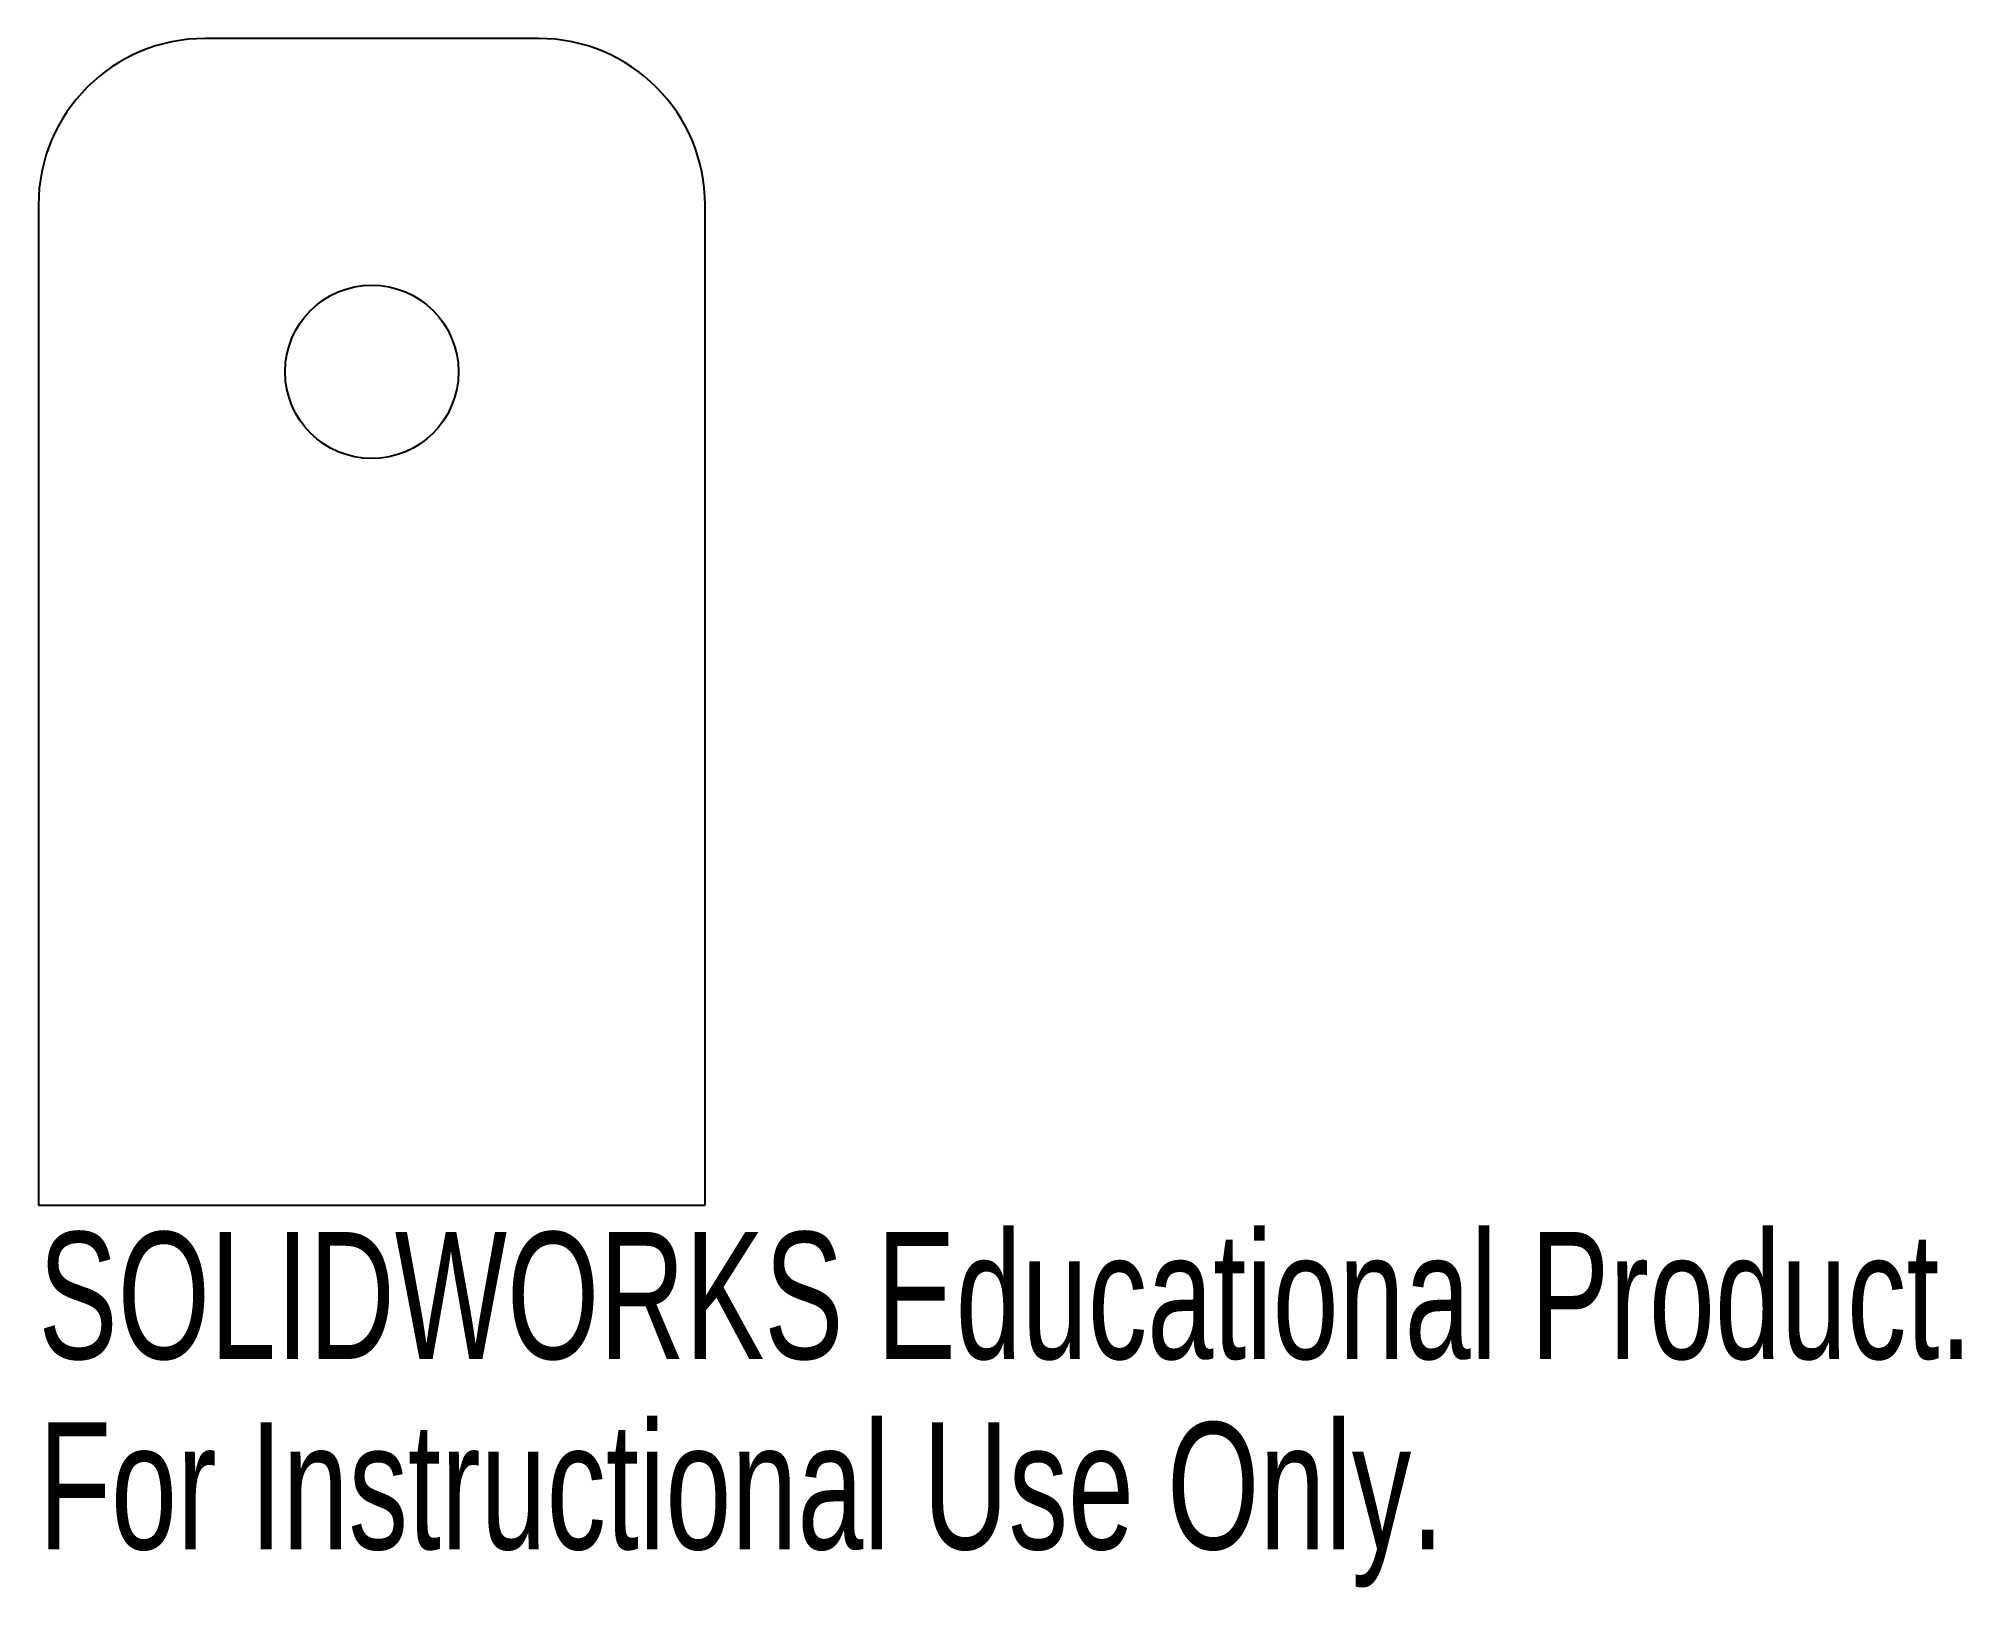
# Model space of a CAD drawing. Header units: inches. Extents: x -0.5 to 2.38, y -1.07 to 1.25.
import ezdxf

# ---------------------------------------------------------------- set-up
doc = ezdxf.new("R2010")
doc.units = ezdxf.units.IN
doc.header["$MEASUREMENT"] = 0
doc.styles.add('SLDTEXTSTYLE0', font='TXT', dxfattribs={"width": 0.7})

msp = doc.modelspace()

# ---------------------------------------------------------------- linework, layer by layer
at = {"color": 7, "linetype": 'Continuous', "lineweight": 25}
for p, q in [((0.25, 1.25), (-0.25, 1.25)), ((-0.5, 1), (-0.5, -0.5)), ((0.5, -0.5), (0.5, 1)), ((-0.5, -0.5), (0.5, -0.5))]:
    msp.add_line(p, q, dxfattribs=at)
msp.add_circle((0, 0.75), 0.13, dxfattribs=at)
for centre, start, end in [((-0.25, 1), 90, 180), ((0.25, 1), 0, 90)]:
    msp.add_arc(centre, 0.25, start, end, dxfattribs=at)

# ---------------------------------------------------------------- texts
at = {"color": 7, "linetype": 'Continuous', "char_height": 0.1903, "attachment_point": 1, "style": 'SLDTEXTSTYLE0'}
for s, insert in [('SOLIDWORKS Educational Product.', (-0.5, -0.5401)), ('For Instructional Use Only.', (-0.5, -0.8256))]:
    msp.add_mtext(s, dxfattribs=dict(at, insert=insert))

doc.saveas('drawing.dxf')
